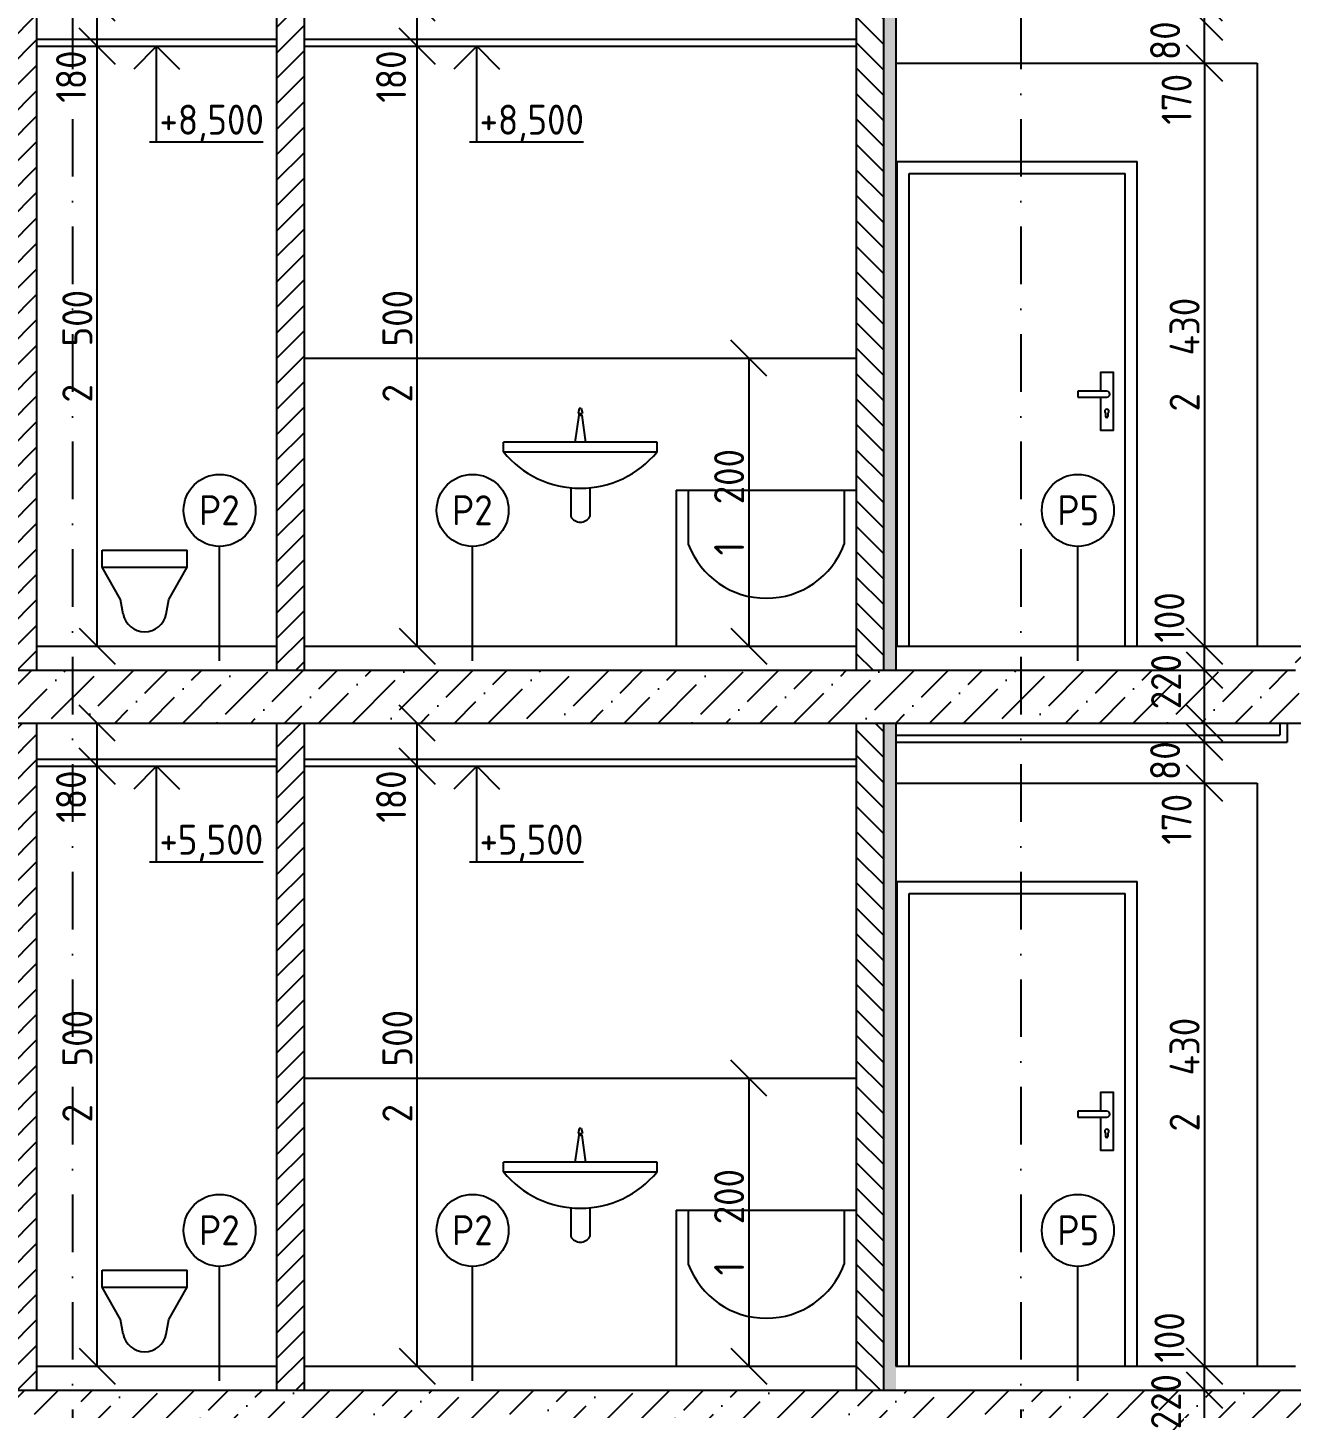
# Model space of a CAD drawing. Extents: x 3792242 to 5145247, y -1546315 to -1031918.
# Drawn here: x 3940713 to 3945978, y -1498936 to -1493183 of the extents above; entities that cross this region are included whole.
import ezdxf

# ---------------------------------------------------------------- set-up
doc = ezdxf.new("R2010")
doc.units = 0
doc.header["$MEASUREMENT"] = 0
doc.linetypes.add('BODKOCIARKOVANA_3', pattern=[5.6, 3, -1.3, 0, -1.3])
doc.layers.get('0').update_dxf_attribs({"linetype": 'CONTINUOUS'})
doc.layers.get('Defpoints').update_dxf_attribs({"color": 61, "linetype": 'CONTINUOUS'})
for name, color, linetype in [('DVERE', 45, 'CONTINUOUS'), ('KÓTY', 4, 'CONTINUOUS'), ('MÚRY', 1, 'CONTINUOUS'), ('OKNÁ', 143, 'CONTINUOUS'), ('osi', 253, 'CONTINUOUS'), ('POZEMOK', 7, 'CONTINUOUS'), ('TENKÁ', 7, 'CONTINUOUS'), ('ZARIADOVACIE', 144, 'CONTINUOUS'), ('ŠRAFY', 82, 'CONTINUOUS'), ('šrafy-múry', 8, 'CONTINUOUS')]:
    doc.layers.add(name, color=color, linetype=linetype)
doc.styles.add('STYLE1', font='isocp.shx')
doc.dimstyles.new('STANDARD-50', dxfattribs={"dimtxt": 125, "dimasz": 150, "dimexe": 10, "dimexo": 200, "dimgap": 20, "dimtad": 1, "dimdsep": 46, "dimlunit": 6, "dimtxsty": 'STYLE1', "dimblk1": 'OBLIQUE', "dimblk2": 'OBLIQUE', "dimsah": 1, "dimcen": 2.5, "dimse1": 1, "dimse2": 1, "dimadec": 0, "dimazin": 0, "dimtfac": 1, "dimtmove": 1, "dimatfit": 3, "dimldrblk": 'OBLIQUE', "dimfxl": 1, "dimtolj": 1, "dimtzin": 0, "dimarcsym": 0})
pattern_1 = [(135, (-2904913.184, 229662.926), (-53.0330086, -53.0330086), [])]
pattern_2 = [(90, (0, 7000), (-15.625, 7.8125), [0, -15.625])]
pattern_3 = [(45, (0, 7000), (53.0330086, 194.4543648), [250, -50, 0, -50])]

# ---------------------------------------------------------------- blocks, each defined once
blk = doc.blocks.new('_OBLIQUE')
at = {"color": 0, "linetype": 'ByBlock'}
blk.add_line((-0.5, -0.5), (0.5, 0.5), dxfattribs=at)
blk = doc.blocks.new('*D31664')
at = {"layer": 'Defpoints', "color": 0}
for p in [(3940750, -1496260.3), (3941002, -1496260.3), (3940750, -1498760.3)]:
    blk.add_point(p, dxfattribs=at)
at = {"layer": 'KÓTY', "color": 0, "lineweight": -2, "ltscale": 0.25}
blk.add_line((3941002, -1498760.3), (3941002, -1496260.3), dxfattribs=at)
at = {"layer": 'KÓTY', "color": 0, "linetype": 'ByBlock', "lineweight": -2, "xscale": 150, "yscale": 150, "zscale": 150}
for p, rotation in [((3941002, -1496260.3), 90), ((3941002, -1498760.3), 270)]:
    blk.add_blockref('_OBLIQUE', p, dxfattribs=dict(at, rotation=rotation))
at = {"layer": 'KÓTY', "color": 0, "insert": (3940919.5, -1497510.3), "char_height": 125, "attachment_point": 5, "rotation": 90, "style": 'STYLE1'}
blk.add_mtext('\\A1;2ﾠ500', dxfattribs=at)
blk = doc.blocks.new('*D31665')
at = {"layer": 'Defpoints', "color": 0}
for p in [(3941002, -1496080.3), (3941002, -1496080.3), (3941002, -1496260.3)]:
    blk.add_point(p, dxfattribs=at)
at = {"layer": 'KÓTY', "color": 0, "lineweight": -2, "ltscale": 0.25}
blk.add_line((3941002, -1496260.3), (3941002, -1496080.3), dxfattribs=at)
at = {"layer": 'KÓTY', "color": 0, "linetype": 'ByBlock', "lineweight": -2, "xscale": 150, "yscale": 150, "zscale": 150}
for p, rotation in [((3941002, -1496080.3), 90), ((3941002, -1496260.3), 270)]:
    blk.add_blockref('_OBLIQUE', p, dxfattribs=dict(at, rotation=rotation))
at = {"layer": 'KÓTY', "color": 0, "insert": (3940893.5, -1496387), "char_height": 125, "attachment_point": 5, "rotation": 90, "style": 'STYLE1'}
blk.add_mtext('\\A1;180', dxfattribs=at)
blk = doc.blocks.new('*D31666')
at = {"layer": 'Defpoints', "color": 0}
for p in [(3942083.5, -1496260.3), (3942335.5, -1496260.3), (3942083.5, -1498760.3)]:
    blk.add_point(p, dxfattribs=at)
at = {"layer": 'KÓTY', "color": 0, "lineweight": -2, "ltscale": 0.25}
blk.add_line((3942335.5, -1498760.3), (3942335.5, -1496260.3), dxfattribs=at)
at = {"layer": 'KÓTY', "color": 0, "linetype": 'ByBlock', "lineweight": -2, "xscale": 150, "yscale": 150, "zscale": 150}
for p, rotation in [((3942335.5, -1496260.3), 90), ((3942335.5, -1498760.3), 270)]:
    blk.add_blockref('_OBLIQUE', p, dxfattribs=dict(at, rotation=rotation))
at = {"layer": 'KÓTY', "color": 0, "insert": (3942253, -1497510.3), "char_height": 125, "attachment_point": 5, "rotation": 90, "style": 'STYLE1'}
blk.add_mtext('\\A1;2ﾠ500', dxfattribs=at)
blk = doc.blocks.new('*D31667')
at = {"layer": 'Defpoints', "color": 0}
for p in [(3942335.5, -1496080.3), (3942335.5, -1496080.3), (3942335.5, -1496260.3)]:
    blk.add_point(p, dxfattribs=at)
at = {"layer": 'KÓTY', "color": 0, "lineweight": -2, "ltscale": 0.25}
blk.add_line((3942335.5, -1496260.3), (3942335.5, -1496080.3), dxfattribs=at)
at = {"layer": 'KÓTY', "color": 0, "linetype": 'ByBlock', "lineweight": -2, "xscale": 150, "yscale": 150, "zscale": 150}
for p, rotation in [((3942335.5, -1496080.3), 90), ((3942335.5, -1496260.3), 270)]:
    blk.add_blockref('_OBLIQUE', p, dxfattribs=dict(at, rotation=rotation))
at = {"layer": 'KÓTY', "color": 0, "insert": (3942227, -1496387), "char_height": 125, "attachment_point": 5, "rotation": 90, "style": 'STYLE1'}
blk.add_mtext('\\A1;180', dxfattribs=at)
blk = doc.blocks.new('*D31668')
at = {"layer": 'Defpoints', "color": 0}
for p in [(3941865, -1497560.3), (3941865, -1498760.3), (3943717.5, -1498760.3)]:
    blk.add_point(p, dxfattribs=at)
at = {"layer": 'KÓTY', "color": 0, "lineweight": -2, "ltscale": 0.25}
blk.add_line((3943717.5, -1497560.3), (3943717.5, -1498760.3), dxfattribs=at)
at = {"layer": 'KÓTY', "color": 0, "linetype": 'ByBlock', "lineweight": -2, "xscale": 150, "yscale": 150, "zscale": 150}
for p, rotation in [((3943717.5, -1497560.3), 90), ((3943717.5, -1498760.3), 270)]:
    blk.add_blockref('_OBLIQUE', p, dxfattribs=dict(at, rotation=rotation))
at = {"layer": 'KÓTY', "color": 0, "insert": (3943635, -1498160.3), "char_height": 125, "attachment_point": 5, "rotation": 90, "style": 'STYLE1'}
blk.add_mtext('\\A1;1ﾠ200', dxfattribs=at)
blk = doc.blocks.new('*D31669')
at = {"layer": 'Defpoints', "color": 0}
for p in [(3940750, -1493260.3), (3941002, -1493260.3), (3940750, -1495760.3)]:
    blk.add_point(p, dxfattribs=at)
at = {"layer": 'KÓTY', "color": 0, "lineweight": -2, "ltscale": 0.25}
blk.add_line((3941002, -1495760.3), (3941002, -1493260.3), dxfattribs=at)
at = {"layer": 'KÓTY', "color": 0, "linetype": 'ByBlock', "lineweight": -2, "xscale": 150, "yscale": 150, "zscale": 150}
for p, rotation in [((3941002, -1493260.3), 90), ((3941002, -1495760.3), 270)]:
    blk.add_blockref('_OBLIQUE', p, dxfattribs=dict(at, rotation=rotation))
at = {"layer": 'KÓTY', "color": 0, "insert": (3940919.5, -1494510.3), "char_height": 125, "attachment_point": 5, "rotation": 90, "style": 'STYLE1'}
blk.add_mtext('\\A1;2ﾠ500', dxfattribs=at)
blk = doc.blocks.new('*D31670')
at = {"layer": 'Defpoints', "color": 0}
for p in [(3941002, -1493080.3), (3941002, -1493080.3), (3941002, -1493260.3)]:
    blk.add_point(p, dxfattribs=at)
at = {"layer": 'KÓTY', "color": 0, "lineweight": -2, "ltscale": 0.25}
blk.add_line((3941002, -1493260.3), (3941002, -1493080.3), dxfattribs=at)
at = {"layer": 'KÓTY', "color": 0, "linetype": 'ByBlock', "lineweight": -2, "xscale": 150, "yscale": 150, "zscale": 150}
for p, rotation in [((3941002, -1493080.3), 90), ((3941002, -1493260.3), 270)]:
    blk.add_blockref('_OBLIQUE', p, dxfattribs=dict(at, rotation=rotation))
at = {"layer": 'KÓTY', "color": 0, "insert": (3940893.5, -1493387), "char_height": 125, "attachment_point": 5, "rotation": 90, "style": 'STYLE1'}
blk.add_mtext('\\A1;180', dxfattribs=at)
blk = doc.blocks.new('*D31671')
at = {"layer": 'Defpoints', "color": 0}
for p in [(3942083.5, -1493260.3), (3942335.5, -1493260.3), (3942083.5, -1495760.3)]:
    blk.add_point(p, dxfattribs=at)
at = {"layer": 'KÓTY', "color": 0, "lineweight": -2, "ltscale": 0.25}
blk.add_line((3942335.5, -1495760.3), (3942335.5, -1493260.3), dxfattribs=at)
at = {"layer": 'KÓTY', "color": 0, "linetype": 'ByBlock', "lineweight": -2, "xscale": 150, "yscale": 150, "zscale": 150}
for p, rotation in [((3942335.5, -1493260.3), 90), ((3942335.5, -1495760.3), 270)]:
    blk.add_blockref('_OBLIQUE', p, dxfattribs=dict(at, rotation=rotation))
at = {"layer": 'KÓTY', "color": 0, "insert": (3942253, -1494510.3), "char_height": 125, "attachment_point": 5, "rotation": 90, "style": 'STYLE1'}
blk.add_mtext('\\A1;2ﾠ500', dxfattribs=at)
blk = doc.blocks.new('*D31672')
at = {"layer": 'Defpoints', "color": 0}
for p in [(3942335.5, -1493080.3), (3942335.5, -1493080.3), (3942335.5, -1493260.3)]:
    blk.add_point(p, dxfattribs=at)
at = {"layer": 'KÓTY', "color": 0, "lineweight": -2, "ltscale": 0.25}
blk.add_line((3942335.5, -1493260.3), (3942335.5, -1493080.3), dxfattribs=at)
at = {"layer": 'KÓTY', "color": 0, "linetype": 'ByBlock', "lineweight": -2, "xscale": 150, "yscale": 150, "zscale": 150}
for p, rotation in [((3942335.5, -1493080.3), 90), ((3942335.5, -1493260.3), 270)]:
    blk.add_blockref('_OBLIQUE', p, dxfattribs=dict(at, rotation=rotation))
at = {"layer": 'KÓTY', "color": 0, "insert": (3942227, -1493387), "char_height": 125, "attachment_point": 5, "rotation": 90, "style": 'STYLE1'}
blk.add_mtext('\\A1;180', dxfattribs=at)
blk = doc.blocks.new('*D31673')
at = {"layer": 'Defpoints', "color": 0}
for p in [(3941865, -1494560.3), (3941865, -1495760.3), (3943717.5, -1495760.3)]:
    blk.add_point(p, dxfattribs=at)
at = {"layer": 'KÓTY', "color": 0, "lineweight": -2, "ltscale": 0.25}
blk.add_line((3943717.5, -1494560.3), (3943717.5, -1495760.3), dxfattribs=at)
at = {"layer": 'KÓTY', "color": 0, "linetype": 'ByBlock', "lineweight": -2, "xscale": 150, "yscale": 150, "zscale": 150}
for p, rotation in [((3943717.5, -1494560.3), 90), ((3943717.5, -1495760.3), 270)]:
    blk.add_blockref('_OBLIQUE', p, dxfattribs=dict(at, rotation=rotation))
at = {"layer": 'KÓTY', "color": 0, "insert": (3943635, -1495160.3), "char_height": 125, "attachment_point": 5, "rotation": 90, "style": 'STYLE1'}
blk.add_mtext('\\A1;1ﾠ200', dxfattribs=at)
blk = doc.blocks.new('*D31923')
at = {"layer": 'Defpoints', "color": 0}
for p in [(3945835, -1496330.3), (3945615, -1498760.3), (3945835, -1498760.3)]:
    blk.add_point(p, dxfattribs=at)
at = {"layer": 'KÓTY', "color": 0, "lineweight": -2, "ltscale": 0.25}
blk.add_line((3945615, -1496330.3), (3945615, -1498760.3), dxfattribs=at)
at = {"layer": 'KÓTY', "color": 0, "linetype": 'ByBlock', "lineweight": -2, "xscale": 150, "yscale": 150, "zscale": 150}
for p, rotation in [((3945615, -1496330.3), 90), ((3945615, -1498760.3), 270)]:
    blk.add_blockref('_OBLIQUE', p, dxfattribs=dict(at, rotation=rotation))
at = {"layer": 'KÓTY', "color": 0, "insert": (3945532.5, -1497545.3), "char_height": 125, "attachment_point": 5, "rotation": 90, "style": 'STYLE1'}
blk.add_mtext('\\A1;2ﾠ430', dxfattribs=at)
blk = doc.blocks.new('*D31924')
at = {"layer": 'Defpoints', "color": 0}
for p in [(3945835, -1493330.3), (3945615, -1495760.3), (3945835, -1495760.3)]:
    blk.add_point(p, dxfattribs=at)
at = {"layer": 'KÓTY', "color": 0, "lineweight": -2, "ltscale": 0.25}
blk.add_line((3945615, -1493330.3), (3945615, -1495760.3), dxfattribs=at)
at = {"layer": 'KÓTY', "color": 0, "linetype": 'ByBlock', "lineweight": -2, "xscale": 150, "yscale": 150, "zscale": 150}
for p, rotation in [((3945615, -1493330.3), 90), ((3945615, -1495760.3), 270)]:
    blk.add_blockref('_OBLIQUE', p, dxfattribs=dict(at, rotation=rotation))
at = {"layer": 'KÓTY', "color": 0, "insert": (3945532.5, -1494545.3), "char_height": 125, "attachment_point": 5, "rotation": 90, "style": 'STYLE1'}
blk.add_mtext('\\A1;2ﾠ430', dxfattribs=at)
blk = doc.blocks.new('*D31925')
at = {"layer": 'Defpoints', "color": 0}
for p in [(3945615, -1496160.3), (3945835, -1496160.3), (3945835, -1496330.3)]:
    blk.add_point(p, dxfattribs=at)
at = {"layer": 'KÓTY', "color": 0, "lineweight": -2, "ltscale": 0.25}
blk.add_line((3945615, -1496330.3), (3945615, -1496160.3), dxfattribs=at)
at = {"layer": 'KÓTY', "color": 0, "linetype": 'ByBlock', "lineweight": -2, "xscale": 150, "yscale": 150, "zscale": 150}
for p, rotation in [((3945615, -1496160.3), 90), ((3945615, -1496330.3), 270)]:
    blk.add_blockref('_OBLIQUE', p, dxfattribs=dict(at, rotation=rotation))
at = {"layer": 'KÓTY', "color": 0, "insert": (3945499.5, -1496481.5), "char_height": 125, "attachment_point": 5, "rotation": 90, "style": 'STYLE1'}
blk.add_mtext('\\A1;170', dxfattribs=at)
blk = doc.blocks.new('*D31926')
at = {"layer": 'Defpoints', "color": 0}
for p in [(3945615, -1496080.3), (3945960, -1496080.3), (3945960, -1496160.3)]:
    blk.add_point(p, dxfattribs=at)
at = {"layer": 'KÓTY', "color": 0, "lineweight": -2, "ltscale": 0.25}
blk.add_line((3945615, -1496160.3), (3945615, -1496080.3), dxfattribs=at)
at = {"layer": 'KÓTY', "color": 0, "linetype": 'ByBlock', "lineweight": -2, "xscale": 150, "yscale": 150, "zscale": 150}
for p, rotation in [((3945615, -1496080.3), 90), ((3945615, -1496160.3), 270)]:
    blk.add_blockref('_OBLIQUE', p, dxfattribs=dict(at, rotation=rotation))
at = {"layer": 'KÓTY', "color": 0, "insert": (3945451.5, -1496237.5), "char_height": 125, "attachment_point": 5, "rotation": 90, "style": 'STYLE1'}
blk.add_mtext('\\A1;80', dxfattribs=at)
blk = doc.blocks.new('*D31927')
at = {"layer": 'Defpoints', "color": 0}
for p in [(3945615, -1493160.3), (3945835, -1493160.3), (3945835, -1493330.3)]:
    blk.add_point(p, dxfattribs=at)
at = {"layer": 'KÓTY', "color": 0, "lineweight": -2, "ltscale": 0.25}
blk.add_line((3945615, -1493330.3), (3945615, -1493160.3), dxfattribs=at)
at = {"layer": 'KÓTY', "color": 0, "linetype": 'ByBlock', "lineweight": -2, "xscale": 150, "yscale": 150, "zscale": 150}
for p, rotation in [((3945615, -1493160.3), 90), ((3945615, -1493330.3), 270)]:
    blk.add_blockref('_OBLIQUE', p, dxfattribs=dict(at, rotation=rotation))
at = {"layer": 'KÓTY', "color": 0, "insert": (3945499.5, -1493481.5), "char_height": 125, "attachment_point": 5, "rotation": 90, "style": 'STYLE1'}
blk.add_mtext('\\A1;170', dxfattribs=at)
blk = doc.blocks.new('*D31928')
at = {"layer": 'Defpoints', "color": 0}
for p in [(3945615, -1493080.3), (3945960, -1493080.3), (3945960, -1493160.3)]:
    blk.add_point(p, dxfattribs=at)
at = {"layer": 'KÓTY', "color": 0, "lineweight": -2, "ltscale": 0.25}
blk.add_line((3945615, -1493160.3), (3945615, -1493080.3), dxfattribs=at)
at = {"layer": 'KÓTY', "color": 0, "linetype": 'ByBlock', "lineweight": -2, "xscale": 150, "yscale": 150, "zscale": 150}
for p, rotation in [((3945615, -1493080.3), 90), ((3945615, -1493160.3), 270)]:
    blk.add_blockref('_OBLIQUE', p, dxfattribs=dict(at, rotation=rotation))
at = {"layer": 'KÓTY', "color": 0, "insert": (3945451.5, -1493237.5), "char_height": 125, "attachment_point": 5, "rotation": 90, "style": 'STYLE1'}
blk.add_mtext('\\A1;80', dxfattribs=at)
blk = doc.blocks.new('*D31931')
at = {"layer": 'Defpoints', "color": 0}
for p in [(3945134.5, -1498860.3), (3945615, -1498860.3), (3945134.5, -1499080.3)]:
    blk.add_point(p, dxfattribs=at)
at = {"layer": 'KÓTY', "color": 0, "lineweight": -2, "ltscale": 0.25}
blk.add_line((3945615, -1499080.3), (3945615, -1498860.3), dxfattribs=at)
at = {"layer": 'KÓTY', "color": 0, "linetype": 'ByBlock', "lineweight": -2, "xscale": 150, "yscale": 150, "zscale": 150}
for p, rotation in [((3945615, -1498860.3), 90), ((3945615, -1499080.3), 270)]:
    blk.add_blockref('_OBLIQUE', p, dxfattribs=dict(at, rotation=rotation))
at = {"layer": 'KÓTY', "color": 0, "insert": (3945455.5, -1498908), "char_height": 125, "attachment_point": 5, "rotation": 90, "style": 'STYLE1'}
blk.add_mtext('\\A1;220', dxfattribs=at)
blk = doc.blocks.new('*D31932')
at = {"layer": 'Defpoints', "color": 0}
for p in [(3945615, -1498760.3), (3945615, -1498760.3), (3945615, -1498860.3)]:
    blk.add_point(p, dxfattribs=at)
at = {"layer": 'KÓTY', "color": 0, "lineweight": -2, "ltscale": 0.25}
blk.add_line((3945615, -1498860.3), (3945615, -1498760.3), dxfattribs=at)
at = {"layer": 'KÓTY', "color": 0, "linetype": 'ByBlock', "lineweight": -2, "xscale": 150, "yscale": 150, "zscale": 150}
for p, rotation in [((3945615, -1498760.3), 90), ((3945615, -1498860.3), 270)]:
    blk.add_blockref('_OBLIQUE', p, dxfattribs=dict(at, rotation=rotation))
at = {"layer": 'KÓTY', "color": 0, "insert": (3945469.5, -1498640.5), "char_height": 125, "attachment_point": 5, "rotation": 90, "style": 'STYLE1'}
blk.add_mtext('\\A1;100', dxfattribs=at)
blk = doc.blocks.new('*D31935')
at = {"layer": 'Defpoints', "color": 0}
for p in [(3945134.5, -1495860.3), (3945615, -1495860.3), (3945134.5, -1496080.3)]:
    blk.add_point(p, dxfattribs=at)
at = {"layer": 'KÓTY', "color": 0, "lineweight": -2, "ltscale": 0.25}
blk.add_line((3945615, -1496080.3), (3945615, -1495860.3), dxfattribs=at)
at = {"layer": 'KÓTY', "color": 0, "linetype": 'ByBlock', "lineweight": -2, "xscale": 150, "yscale": 150, "zscale": 150}
for p, rotation in [((3945615, -1495860.3), 90), ((3945615, -1496080.3), 270)]:
    blk.add_blockref('_OBLIQUE', p, dxfattribs=dict(at, rotation=rotation))
at = {"layer": 'KÓTY', "color": 0, "insert": (3945455.5, -1495908), "char_height": 125, "attachment_point": 5, "rotation": 90, "style": 'STYLE1'}
blk.add_mtext('\\A1;220', dxfattribs=at)
blk = doc.blocks.new('*D31936')
at = {"layer": 'Defpoints', "color": 0}
for p in [(3945615, -1495760.3), (3945615, -1495760.3), (3945615, -1495860.3)]:
    blk.add_point(p, dxfattribs=at)
at = {"layer": 'KÓTY', "color": 0, "lineweight": -2, "ltscale": 0.25}
blk.add_line((3945615, -1495860.3), (3945615, -1495760.3), dxfattribs=at)
at = {"layer": 'KÓTY', "color": 0, "linetype": 'ByBlock', "lineweight": -2, "xscale": 150, "yscale": 150, "zscale": 150}
for p, rotation in [((3945615, -1495760.3), 90), ((3945615, -1495860.3), 270)]:
    blk.add_blockref('_OBLIQUE', p, dxfattribs=dict(at, rotation=rotation))
at = {"layer": 'KÓTY', "color": 0, "insert": (3945469.5, -1495640.5), "char_height": 125, "attachment_point": 5, "rotation": 90, "style": 'STYLE1'}
blk.add_mtext('\\A1;100', dxfattribs=at)

msp = doc.modelspace()

# ---------------------------------------------------------------- hatches: boundary and pattern name
at = {"layer": 'ŠRAFY', "ltscale": 0.25}
h = msp.add_hatch(dxfattribs=at)
h.set_pattern_fill('ANSI31', color=256, scale=600, style=0)
h.set_pattern_definition([(45, (-507244, 13000), (-53.0330086, 53.0330086), [])])
h.paths.add_polyline_path([(3940635, -1493080.27), (3940635, -1495760.27), (3940635, -1495860.27), (3940750, -1495860.27), (3940750, -1495760.27), (3940750, -1493080.27)])
h = msp.add_hatch(dxfattribs=at)
h.set_pattern_fill('ANSI31', color=256, scale=600, style=0)
h.set_pattern_definition([(45, (-507144, 13000), (-53.0330086, 53.0330086), [])])
h.paths.add_polyline_path([(3941750, -1493080.27), (3941750, -1495760.27), (3941750, -1495860.27), (3941865, -1495860.27), (3941865, -1495760.27), (3941865, -1493080.27)])
h = msp.add_hatch(dxfattribs=at)
h.set_pattern_fill('ANSI31', color=256, scale=600, angle=90, style=0)
h.set_pattern_definition(pattern_1)
h.paths.add_polyline_path([(3944165, -1493080.27), (3944165, -1494560.27), (3944165, -1495760.27), (3944165, -1495860.27), (3944280, -1495860.27), (3944280, -1493080.27)])
at = {"layer": 'ŠRAFY'}
h = msp.add_hatch(dxfattribs=at)
h.set_pattern_fill('DOTS', color=256, scale=250, angle=90)
h.set_pattern_definition(pattern_2)
h.paths.add_polyline_path([(3944330, -1493080.27), (3944280, -1493080.27), (3944280, -1495860.27), (3944330, -1495860.27), (3944330, -1495760.27)])
at = {"layer": 'ŠRAFY', "ltscale": 0.25}
h = msp.add_hatch(dxfattribs=at)
h.set_pattern_fill('ANSI31', color=256, scale=600, style=0)
h.set_pattern_definition([(45, (-507244, 10000), (-53.0330086, 53.0330086), [])])
h.paths.add_polyline_path([(3940635, -1496080.27), (3940635, -1498760.27), (3940635, -1498860.27), (3940750, -1498860.27), (3940750, -1498760.27), (3940750, -1496080.27)])
h = msp.add_hatch(dxfattribs=at)
h.set_pattern_fill('ANSI31', color=256, scale=600, style=0)
h.set_pattern_definition([(45, (-507144, 10000), (-53.0330086, 53.0330086), [])])
h.paths.add_polyline_path([(3941750, -1496080.27), (3941750, -1498760.27), (3941750, -1498860.27), (3941865, -1498860.27), (3941865, -1498760.27), (3941865, -1496080.27)])
h = msp.add_hatch(dxfattribs=at)
h.set_pattern_fill('ANSI31', color=256, scale=600, angle=90, style=0)
h.set_pattern_definition(pattern_1)
h.paths.add_polyline_path([(3944165, -1496080.27), (3944165, -1497560.27), (3944165, -1498760.27), (3944165, -1498860.27), (3944280, -1498860.27), (3944280, -1496080.27)])
at = {"layer": 'ŠRAFY'}
h = msp.add_hatch(dxfattribs=at)
h.set_pattern_fill('DOTS', color=256, scale=250, angle=90)
h.set_pattern_definition(pattern_2)
h.paths.add_polyline_path([(3944330, -1496080.27), (3944280, -1496080.27), (3944280, -1498860.27), (3944330, -1498860.27), (3944330, -1498760.27)])
at = {"layer": 'šrafy-múry'}
h = msp.add_hatch(dxfattribs=at)
h.set_pattern_fill('ANSI36', color=253, scale=800)
h.set_pattern_definition(pattern_3)
h.paths.add_polyline_path([(3936415, -1496330.27), (3936415, -1496080.27), (3940635, -1496080.27), (3940750, -1496080.27), (3941750, -1496080.27), (3941865, -1496080.27), (3944165, -1496080.27), (3944330, -1496080.27), (3946275, -1496080.27), (3946275, -1495780.27), (3945995, -1495780.27), (3945995, -1495860.27), (3936075, -1495860.27), (3936075, -1496330.27)])
h = msp.add_hatch(dxfattribs=at)
h.set_pattern_fill('ANSI36', color=253, scale=800)
h.set_pattern_definition(pattern_3)
h.paths.add_polyline_path([(3946163.853, -1499080.27), (3946275, -1499080.27), (3946275, -1498951.741), (3946275, -1498936.741), (3946275, -1498860.27), (3945995, -1498860.27), (3944280, -1498860.27), (3944165, -1498860.27), (3943012.5, -1498860.27), (3941865, -1498860.27), (3941750, -1498860.27), (3940750, -1498860.27), (3940635, -1498860.27), (3936415, -1498860.27), (3936075, -1498860.27), (3936075, -1499330.27), (3936415, -1499330.27), (3936415, -1499080.27), (3940635, -1499080.27), (3940750, -1499080.27), (3941750, -1499080.27), (3941865, -1499080.27), (3944165, -1499080.27), (3944280, -1499080.27), (3944330, -1499080.27), (3945835, -1499080.27)])

# ---------------------------------------------------------------- linework, layer by layer
at = {"layer": 'DVERE'}
for p, q in [((3944335, -1493740.27), (3945335, -1493740.27)), ((3944335, -1495760.27), (3944335, -1493740.27)), ((3945335, -1495760.27), (3945335, -1493740.27)), ((3944385, -1493790.27), (3945285, -1493790.27)), ((3944385, -1495760.27), (3944385, -1493790.27)), ((3945285, -1495760.27), (3945285, -1493790.27)), ((3944335, -1496740.27), (3945335, -1496740.27)), ((3944335, -1498760.27), (3944335, -1496740.27)), ((3945335, -1498760.27), (3945335, -1496740.27)), ((3944385, -1496790.27), (3945285, -1496790.27)), ((3944385, -1498760.27), (3944385, -1496790.27)), ((3945285, -1498760.27), (3945285, -1496790.27))]:
    msp.add_line(p, q, dxfattribs=at)
at = {"layer": 'MÚRY'}
for p, q in [((3940750, -1493080.27), (3940750, -1495760.27)), ((3941750, -1493080.27), (3941750, -1495760.27)), ((3941865, -1493080.27), (3941865, -1495760.27)), ((3944165, -1493080.27), (3944165, -1495760.27)), ((3944330, -1493080.27), (3944330, -1495760.27)), ((3940750, -1495760.27), (3941750, -1495760.27)), ((3941865, -1495760.27), (3944165, -1495760.27)), ((3944330, -1495760.27), (3946275, -1495760.27)), ((3940750, -1496080.27), (3941750, -1496080.27)), ((3940750, -1496080.27), (3940750, -1498760.27)), ((3941750, -1496080.27), (3941750, -1498760.27)), ((3941865, -1496080.27), (3944165, -1496080.27)), ((3941865, -1496080.27), (3941865, -1498760.27)), ((3944165, -1496080.27), (3944165, -1498760.27)), ((3944330, -1496080.27), (3946275, -1496080.27)), ((3944330, -1496080.27), (3944330, -1498760.27)), ((3940750, -1498760.27), (3941750, -1498760.27)), ((3941865, -1498760.27), (3944165, -1498760.27)), ((3944330, -1498760.27), (3945995, -1498760.27))]:
    msp.add_line(p, q, dxfattribs=at)
at = {"layer": 'OKNÁ', "ltscale": 0.25}
for p, q in [((3941512.5, -1495821.838), (3941512.5, -1495344.162)), ((3942566.5, -1495821.838), (3942566.5, -1495344.162)), ((3945088.124, -1495821.838), (3945088.124, -1495344.162)), ((3941512.5, -1498821.838), (3941512.5, -1498344.162)), ((3942566.5, -1498821.838), (3942566.5, -1498344.162)), ((3945088.124, -1498821.838), (3945088.124, -1498344.162))]:
    msp.add_line(p, q, dxfattribs=at)
for centre in [(3941512.5, -1495194.162), (3942566.5, -1495194.162), (3945088.124, -1495194.162), (3941512.5, -1498194.162), (3942566.5, -1498194.162), (3945088.124, -1498194.162)]:
    msp.add_circle(centre, 150, dxfattribs=at)
at = {"layer": 'osi', "linetype": 'BODKOCIARKOVANA_3', "ltscale": 80}
for p, q in [((3940900, -1485946), (3940900, -1508356)), ((3944850, -1485946), (3944850, -1508356))]:
    msp.add_line(p, q, dxfattribs=at)
at = {"layer": 'POZEMOK', "color": 8}
for p, q in [((3945209, -1494698.02), (3945088, -1494698.02)), ((3945088, -1494698.02), (3945088, -1494722.52)), ((3945088, -1494722.52), (3945209, -1494722.52)), ((3945203, -1494788.001), (3945203, -1494802.52)), ((3945213, -1494788.731), (3945213, -1494802.52)), ((3945209, -1497698.02), (3945088, -1497698.02)), ((3945088, -1497698.02), (3945088, -1497722.52)), ((3945088, -1497722.52), (3945209, -1497722.52)), ((3945203, -1497788.001), (3945203, -1497802.52)), ((3945213, -1497788.731), (3945213, -1497802.52))]:
    msp.add_line(p, q, dxfattribs=at)
for points in [[(3945184, -1494698.02), (3945184, -1494618.02), (3945235, -1494618.02), (3945235, -1494861.02), (3945184, -1494861.02), (3945184, -1494722.52)], [(3945184, -1497698.02), (3945184, -1497618.02), (3945235, -1497618.02), (3945235, -1497861.02), (3945184, -1497861.02), (3945184, -1497722.52)]]:
    msp.add_lwpolyline(points, dxfattribs=at)
for centre, radius, start, end in [((3945209, -1494710.27), 12.25, 270, 90), ((3945208.5, -1494781.52), 8.5, 301.9657188, 229.6797849), ((3945208, -1494802.52), 5, 180, 0), ((3945209, -1497710.27), 12.25, 270, 90), ((3945208.5, -1497781.52), 8.5, 301.9657188, 229.6797849), ((3945208, -1497802.52), 5, 180, 0)]:
    msp.add_arc(centre, radius, start, end, dxfattribs=at)
at = {"layer": 'TENKÁ'}
for p, q in [((3944280, -1495860.27), (3944280, -1493080.27)), ((3940750, -1493230.27), (3941750, -1493230.27)), ((3941865, -1493230.27), (3944165, -1493230.27)), ((3940750, -1493260.27), (3941750, -1493260.27)), ((3941865, -1493260.27), (3944165, -1493260.27)), ((3944330, -1493330.27), (3945835, -1493330.27)), ((3945835, -1493330.27), (3945835, -1495760.27)), ((3940750, -1495760.27), (3940750, -1495860.27)), ((3941750, -1495760.27), (3941750, -1495860.27)), ((3941865, -1495760.27), (3941865, -1495860.27)), ((3944165, -1495760.27), (3944165, -1495860.27)), ((3944330, -1495760.27), (3944330, -1495860.27)), ((3936035, -1495860.27), (3945995, -1495860.27)), ((3940635, -1496080.27), (3940750, -1496080.27)), ((3941750, -1496080.27), (3941865, -1496080.27)), ((3944165, -1496080.27), (3944330, -1496080.27)), ((3944280, -1498860.27), (3944280, -1496080.27)), ((3945930, -1496080.27), (3945930, -1496130.27)), ((3945960, -1496080.27), (3945960, -1496160.27)), ((3944330, -1496130.27), (3945930, -1496130.27)), ((3944330, -1496160.27), (3945960, -1496160.27)), ((3940750, -1496230.27), (3941750, -1496230.27)), ((3941865, -1496230.27), (3944165, -1496230.27)), ((3940750, -1496260.27), (3941750, -1496260.27)), ((3941865, -1496260.27), (3944165, -1496260.27)), ((3944330, -1496330.27), (3945835, -1496330.27)), ((3945835, -1496330.27), (3945835, -1498760.27)), ((3940750, -1498760.27), (3940750, -1498860.27)), ((3941750, -1498760.27), (3941750, -1498860.27)), ((3941865, -1498760.27), (3941865, -1498860.27)), ((3944165, -1498760.27), (3944165, -1498860.27)), ((3936035, -1498860.27), (3946275, -1498860.27))]:
    msp.add_line(p, q, dxfattribs=at)
at = {"layer": 'TENKÁ', "linetype": 'ByBlock', "ltscale": 0.25}
for p, q in [((3941250, -1493260.27), (3941154.541, -1493355.73)), ((3941250, -1493260.27), (3941345.459, -1493355.73)), ((3941250, -1493660.27), (3941250, -1493260.27)), ((3942583.5, -1493260.27), (3942488.041, -1493355.73)), ((3942583.5, -1493260.27), (3942678.959, -1493355.73)), ((3942583.5, -1493660.27), (3942583.5, -1493260.27)), ((3941694.305, -1493660.27), (3941220.406, -1493660.27)), ((3943027.805, -1493660.27), (3942553.906, -1493660.27)), ((3941250, -1496260.27), (3941154.541, -1496355.73)), ((3941250, -1496260.27), (3941345.459, -1496355.73)), ((3941250, -1496660.27), (3941250, -1496260.27)), ((3942583.5, -1496260.27), (3942488.041, -1496355.73)), ((3942583.5, -1496260.27), (3942678.959, -1496355.73)), ((3942583.5, -1496660.27), (3942583.5, -1496260.27)), ((3941694.305, -1496660.27), (3941220.406, -1496660.27)), ((3943027.805, -1496660.27), (3942553.906, -1496660.27))]:
    msp.add_line(p, q, dxfattribs=at)
at = {"layer": 'TENKÁ', "color": 9}
for p, q in [((3941865, -1494560.27), (3944165, -1494560.27)), ((3941865, -1497560.27), (3944165, -1497560.27))]:
    msp.add_line(p, q, dxfattribs=at)
at = {"layer": 'ZARIADOVACIE', "ltscale": 0.25}
for p, q in [((3943010.85, -1494770.405), (3943006.036, -1494791.3)), ((3943006.036, -1494791.3), (3943023.964, -1494791.3)), ((3943019.15, -1494770.405), (3943010.85, -1494770.405)), ((3943011, -1494797.558), (3943011, -1494791.3)), ((3943019, -1494797.558), (3943019, -1494791.3)), ((3943019.15, -1494770.405), (3943023.964, -1494791.3)), ((3943008.562, -1494797.558), (3942992.634, -1494910.895)), ((3943008.562, -1494797.558), (3943021.438, -1494797.558)), ((3943021.438, -1494797.558), (3943037.366, -1494910.895)), ((3942695, -1494950.27), (3942695, -1494910.27)), ((3943335, -1494910.27), (3942695, -1494910.27)), ((3942695, -1494950.27), (3943335, -1494950.27)), ((3943335, -1494950.27), (3943335, -1494910.27)), ((3942975, -1495100.211), (3942975, -1495220.211)), ((3943055, -1495100.211), (3943055, -1495220.211)), ((3943415, -1495110.27), (3943415, -1495760.27)), ((3943415, -1495110.27), (3944165, -1495110.27)), ((3943465, -1495110.27), (3943465, -1495335.27)), ((3944115, -1495110.27), (3944115, -1495335.27)), ((3941022.5, -1495430.27), (3941022.5, -1495360.27)), ((3941022.5, -1495360.27), (3941377.5, -1495360.27)), ((3941377.5, -1495430.27), (3941377.5, -1495360.27)), ((3941099.085, -1495565.27), (3941022.5, -1495430.27)), ((3941022.5, -1495430.27), (3941377.5, -1495430.27)), ((3941300.915, -1495565.27), (3941377.5, -1495430.27)), ((3941110, -1495627.172), (3941099.085, -1495565.27)), ((3941290, -1495627.172), (3941300.915, -1495565.27)), ((3943010.85, -1497770.405), (3943006.036, -1497791.3)), ((3943019.15, -1497770.405), (3943010.85, -1497770.405)), ((3943019.15, -1497770.405), (3943023.964, -1497791.3)), ((3943008.562, -1497797.558), (3942992.634, -1497910.895)), ((3943006.036, -1497791.3), (3943023.964, -1497791.3)), ((3943008.562, -1497797.558), (3943021.438, -1497797.558)), ((3943011, -1497797.558), (3943011, -1497791.3)), ((3943019, -1497797.558), (3943019, -1497791.3)), ((3943021.438, -1497797.558), (3943037.366, -1497910.895)), ((3942695, -1497950.27), (3942695, -1497910.27)), ((3943335, -1497910.27), (3942695, -1497910.27)), ((3942695, -1497950.27), (3943335, -1497950.27)), ((3943335, -1497950.27), (3943335, -1497910.27)), ((3942975, -1498100.211), (3942975, -1498220.211)), ((3943055, -1498100.211), (3943055, -1498220.211)), ((3943415, -1498110.27), (3943415, -1498760.27)), ((3943415, -1498110.27), (3944165, -1498110.27)), ((3943465, -1498110.27), (3943465, -1498335.27)), ((3944115, -1498110.27), (3944115, -1498335.27)), ((3941022.5, -1498430.27), (3941022.5, -1498360.27)), ((3941022.5, -1498360.27), (3941377.5, -1498360.27)), ((3941377.5, -1498430.27), (3941377.5, -1498360.27)), ((3941099.085, -1498565.27), (3941022.5, -1498430.27)), ((3941022.5, -1498430.27), (3941377.5, -1498430.27)), ((3941300.915, -1498565.27), (3941377.5, -1498430.27)), ((3941110, -1498627.172), (3941099.085, -1498565.27)), ((3941290, -1498627.172), (3941300.915, -1498565.27))]:
    msp.add_line(p, q, dxfattribs=at)
for centre, radius, start, end in [((3943015, -1494689.107), 413.045, 219.2190836, 320.7809164), ((3943015, -1495196.956), 46.269, 210.1728116, 329.8271884), ((3943790, -1495213.048), 347.222, 200.6096929, 339.3903071), ((3941200, -1495608.316), 91.954, 191.8324013, 348.1675987), ((3943015, -1497689.107), 413.045, 219.2190836, 320.7809164), ((3943015, -1498196.956), 46.269, 210.1728116, 329.8271884), ((3943790, -1498213.048), 347.222, 200.6096929, 339.3903071), ((3941200, -1498608.316), 91.954, 191.8324013, 348.1675987)]:
    msp.add_arc(centre, radius, start, end, dxfattribs=at)

# ---------------------------------------------------------------- texts
at = {"layer": 'TENKÁ', "ltscale": 0.25, "style": 'STYLE1'}
for s, p in [('+8,500', (3941261.843, -1493628.944)), ('+8,500', (3942595.343, -1493628.944)), ('P2', (3941426.696, -1495256.34)), ('P2', (3942480.696, -1495256.34)), ('P5', (3945002.32, -1495256.34)), ('+5,500', (3941261.843, -1496628.944)), ('+5,500', (3942595.343, -1496628.944)), ('P2', (3941426.696, -1498256.34)), ('P2', (3942480.696, -1498256.34)), ('P5', (3945002.32, -1498256.34))]:
    msp.add_text(s, height=125, dxfattribs=at).set_placement(p)

# ---------------------------------------------------------------- dimensions: what is measured, and where the dimension line sits
at = {"layer": 'KÓTY', "ltscale": 0.25}
for base, p1, p2, picture, middle in [((3941002, -1493080.27), (3941002, -1493260.27), (3941002, -1493080.27), '*D31670', (3940976, -1493387)), ((3942335.5, -1493080.27), (3942335.5, -1493260.27), (3942335.5, -1493080.27), '*D31672', (3942309.5, -1493387)), ((3945615, -1493080.27), (3945960, -1493160.27), (3945960, -1493080.27), '*D31928', (3945534, -1493237.5)), ((3945615, -1493160.27), (3945835, -1493330.27), (3945835, -1493160.27), '*D31927', (3945582, -1493481.5)), ((3941002, -1496080.27), (3941002, -1496260.27), (3941002, -1496080.27), '*D31665', (3940976, -1496387)), ((3942335.5, -1496080.27), (3942335.5, -1496260.27), (3942335.5, -1496080.27), '*D31667', (3942309.5, -1496387)), ((3945615, -1496080.27), (3945960, -1496160.27), (3945960, -1496080.27), '*D31926', (3945534, -1496237.5)), ((3945615, -1496160.27), (3945835, -1496330.27), (3945835, -1496160.27), '*D31925', (3945582, -1496481.5))]:
    dim = msp.add_linear_dim(base=base, p1=p1, p2=p2, angle=90, dimstyle='STANDARD-50', override={"dimtxsty": 'STYLE1', "dimldrblk": 'OBLIQUE'}, dxfattribs=at)
    dim.commit()
    dim.dimension.update_dxf_attribs({"geometry": picture, "text_midpoint": middle, "dimtype": 160})
for base, p1, p2, picture, middle in [((3941002, -1493260.27), (3940750, -1495760.27), (3940750, -1493260.27), '*D31669', (3940919.457, -1494510.27)), ((3942335.5, -1493260.27), (3942083.5, -1495760.27), (3942083.5, -1493260.27), '*D31671', (3942252.957, -1494510.27)), ((3945615, -1495760.27), (3945835, -1493330.27), (3945835, -1495760.27), '*D31924', (3945532.457, -1494545.27)), ((3943717.5, -1495760.27), (3941865, -1494560.27), (3941865, -1495760.27), '*D31673', (3943634.957, -1495160.27)), ((3941002, -1496260.27), (3940750, -1498760.27), (3940750, -1496260.27), '*D31664', (3940919.457, -1497510.27)), ((3942335.5, -1496260.27), (3942083.5, -1498760.27), (3942083.5, -1496260.27), '*D31666', (3942252.957, -1497510.27)), ((3945615, -1498760.27), (3945835, -1496330.27), (3945835, -1498760.27), '*D31923', (3945532.457, -1497545.27)), ((3943717.5, -1498760.27), (3941865, -1497560.27), (3941865, -1498760.27), '*D31668', (3943634.957, -1498160.27))]:
    dim = msp.add_linear_dim(base=base, p1=p1, p2=p2, angle=90, dimstyle='STANDARD-50', override={"dimtxsty": 'STYLE1', "dimldrblk": 'OBLIQUE'}, dxfattribs=at)
    dim.commit()
    dim.dimension.update_dxf_attribs({"geometry": picture, "text_midpoint": middle})
for base, p1, p2, picture, middle in [((3945615, -1495760.27), (3945615, -1495860.27), (3945615, -1495760.27), '*D31936', (3945552, -1495640.5)), ((3945615, -1495860.27), (3945134.5, -1496080.27), (3945134.5, -1495860.27), '*D31935', (3945538, -1495908)), ((3945615, -1498760.27), (3945615, -1498860.27), (3945615, -1498760.27), '*D31932', (3945552, -1498640.5)), ((3945615, -1498860.27), (3945134.5, -1499080.27), (3945134.5, -1498860.27), '*D31931', (3945538, -1498908))]:
    dim = msp.add_linear_dim(base=base, p1=p1, p2=p2, angle=90, dimstyle='STANDARD-50', dxfattribs=at)
    dim.commit()
    dim.dimension.update_dxf_attribs({"geometry": picture, "text_midpoint": middle, "dimtype": 160})

doc.saveas('drawing.dxf')
